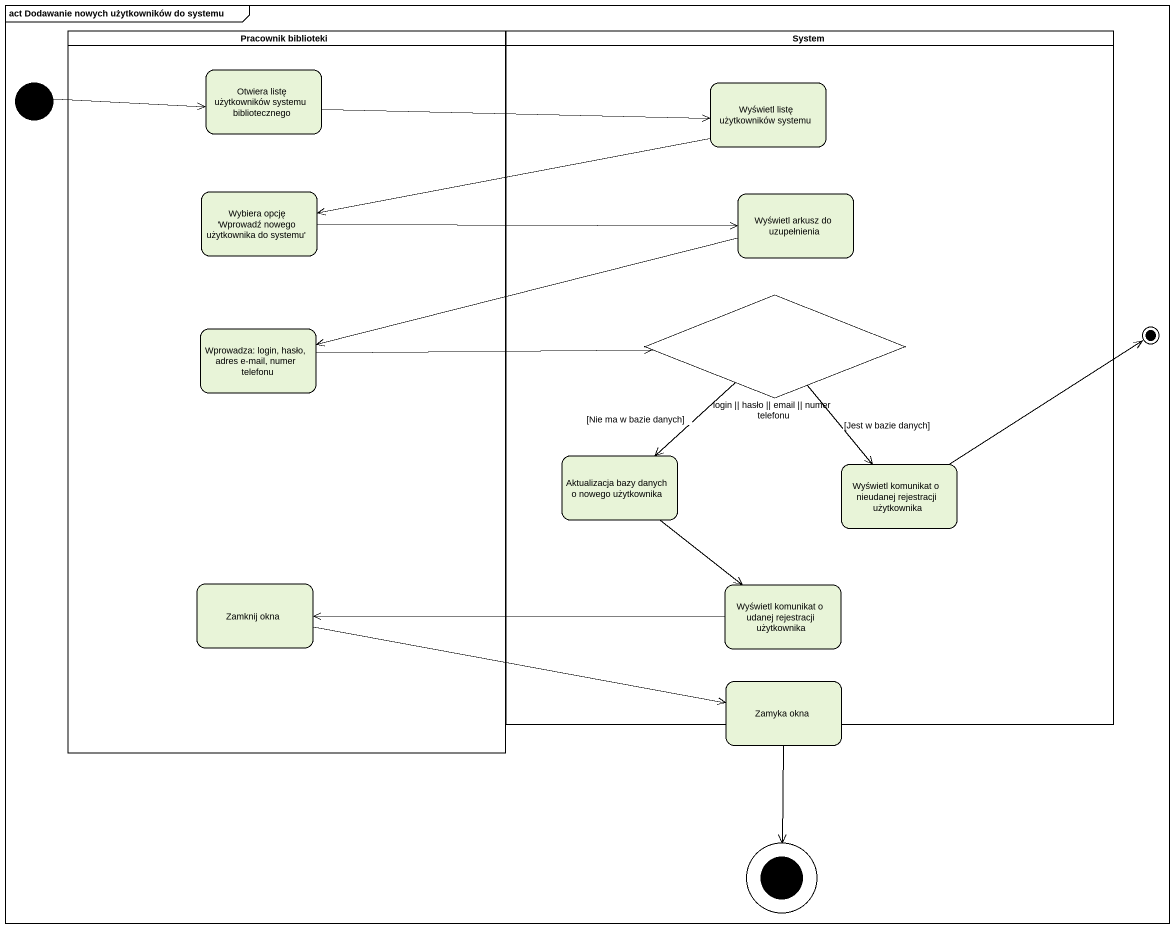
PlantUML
@startuml
mainframe act Dodawanie nowych użytkowników do systemu
hide empty description
state "Pracownik biblioteki" as Pracownik_biblioteki <<partition>> {
  state "Otwiera listę użytkowników systemu bibliotecznego" as Otwiera_listę_użytkowników
  state "Wybiera opcję 'Wprowadź nowego użytkownika do systemu'" as Wybiera_opcję_Wprowadź
  state "Wprowadza: login, hasło, adres e-mail, numer telefonu" as Wprowadza_login_hasło_adres
  state "Zamknij okna" as Zamknij_okna
}
state System <<partition>> {
  state "Wyświetl listę użytkowników systemu" as Wyświetl_listę_użytkowników
  state "Wyświetl arkusz do uzupełnienia" as Wyświetl_arkusz_do
  state "login || hasło || email || numer telefonu" as login_hasło_email_numer <<choice>>
  state "Aktualizacja bazy danych o nowego użytkownika" as Aktualizacja_bazy_danych_o
  state "Wyświetl komunikat o nieudanej rejestracji użytkownika" as Wyświetl_komunikat_o
  state "Wyświetl komunikat o udanej rejestracji użytkownika" as Wyświetl_komunikat_o_udanej
}
state initial1 <<start>>
state final1 <<end>>
state "Zamyka okna" as Zamyka_okna
state final2 <<end>>
Otwiera_listę_użytkowników -right-> Wyświetl_listę_użytkowników
initial1 -right-> Otwiera_listę_użytkowników
Wyświetl_listę_użytkowników -left-> Wybiera_opcję_Wprowadź
Wybiera_opcję_Wprowadź -right-> Wyświetl_arkusz_do
Wyświetl_arkusz_do -left-> Wprowadza_login_hasło_adres
login_hasło_email_numer --> Aktualizacja_bazy_danych_o : [Nie ma w bazie danych]
login_hasło_email_numer --> Wyświetl_komunikat_o : [Jest w bazie danych]
Wprowadza_login_hasło_adres -right-> login_hasło_email_numer
Aktualizacja_bazy_danych_o --> Wyświetl_komunikat_o_udanej
Wyświetl_komunikat_o -up-> final1
Zamknij_okna -right-> Zamyka_okna
Wyświetl_komunikat_o_udanej -left-> Zamknij_okna
Zamyka_okna --> final2
@enduml
